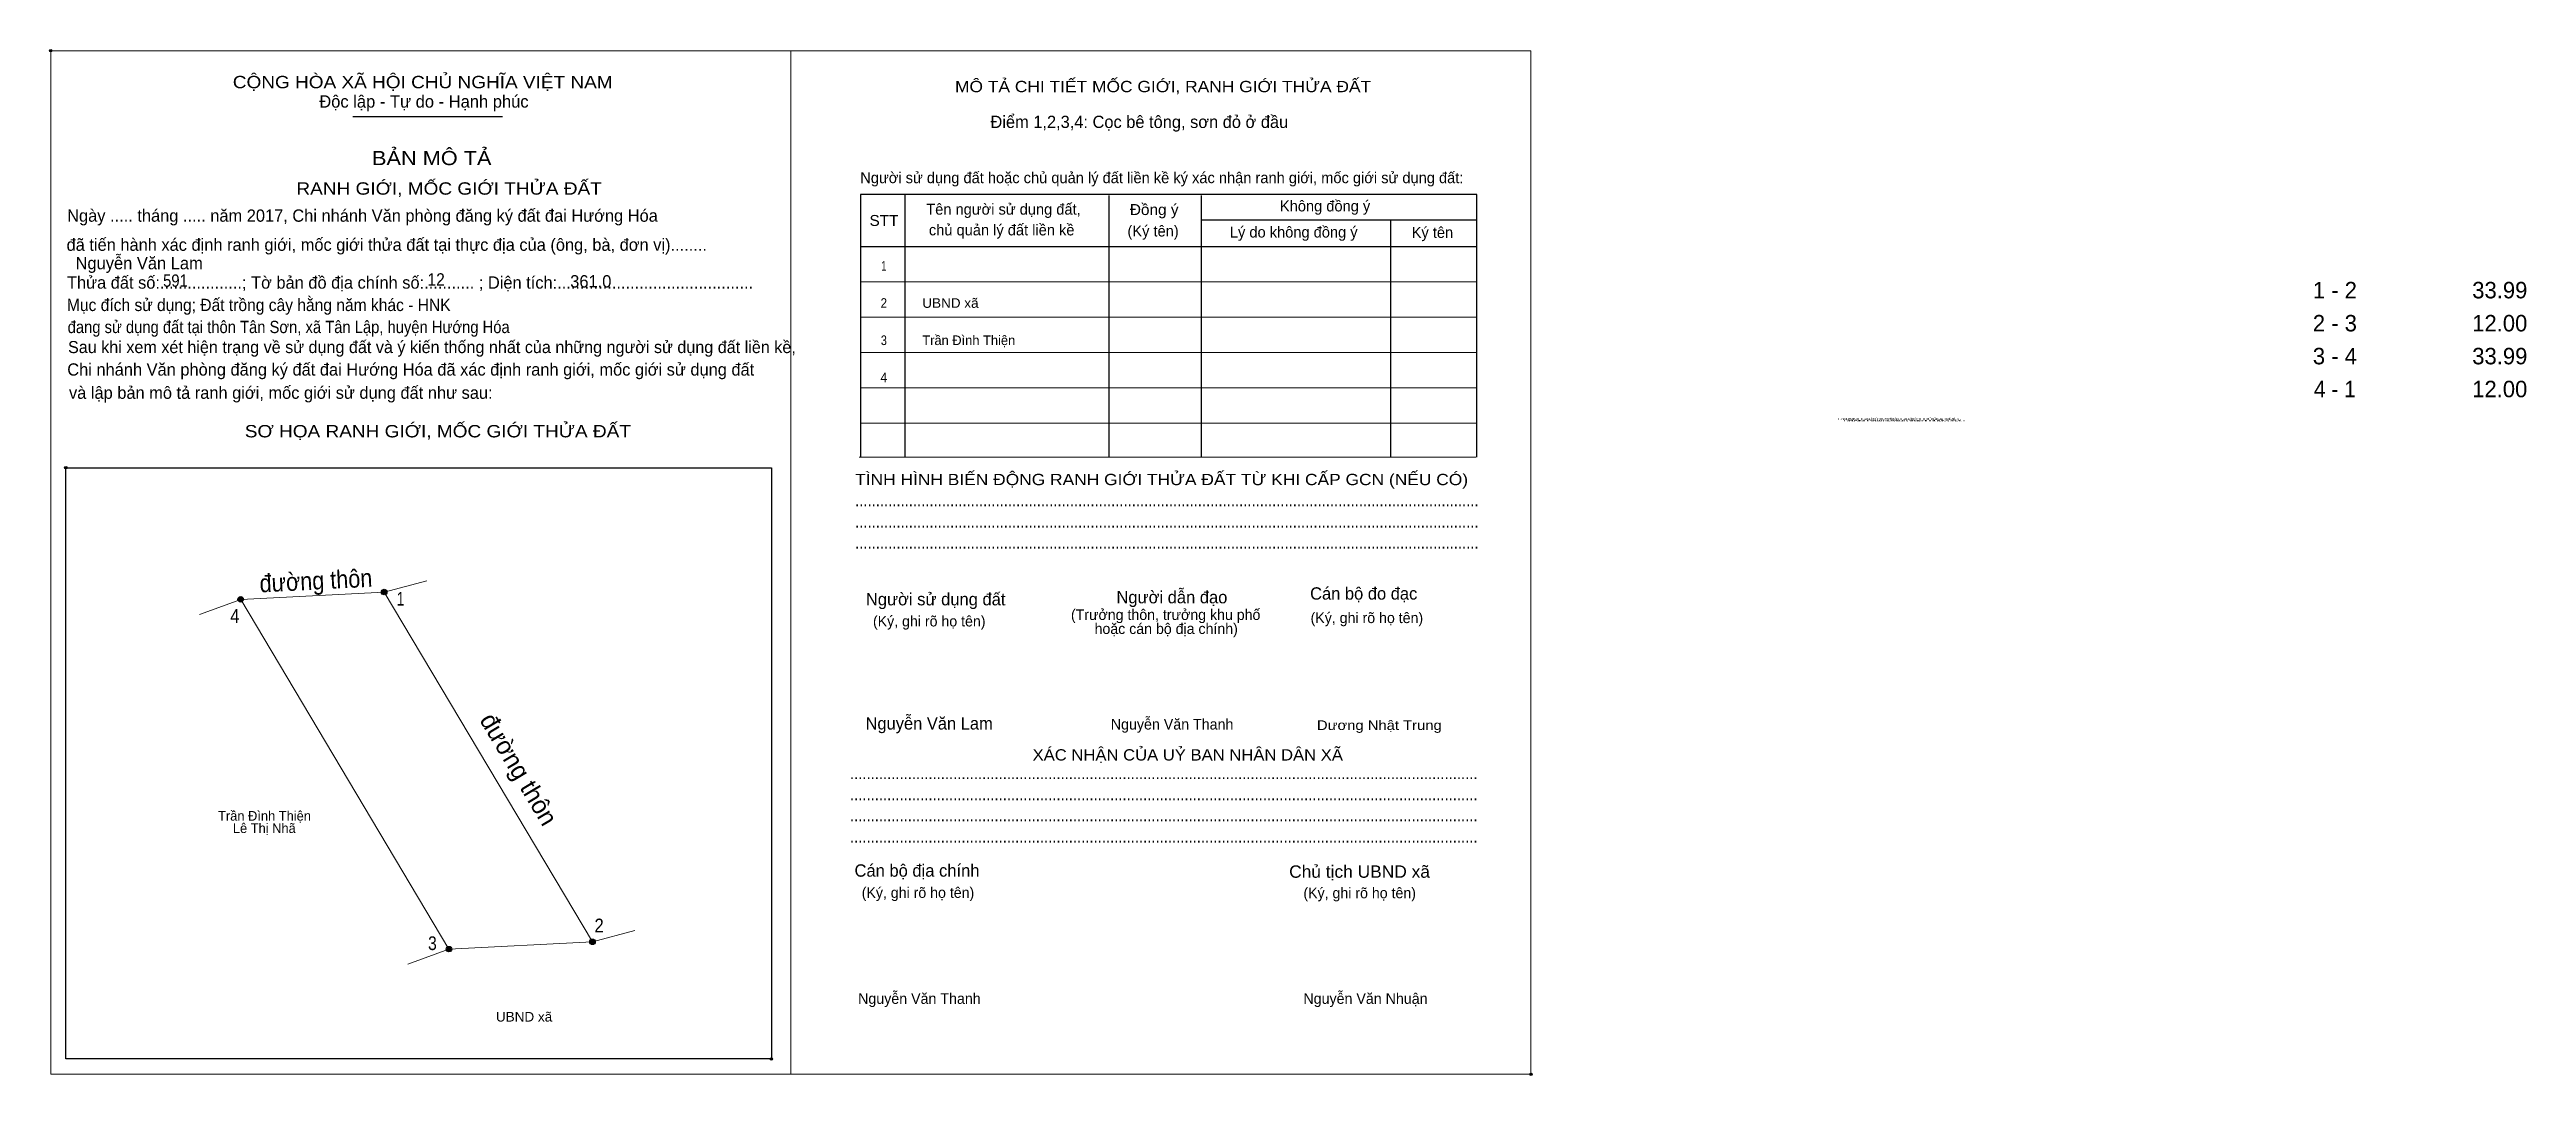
# Model space of a CAD drawing. Header units: metres. Extents: x 548291 to 548498, y 1837803 to 1837889.
import ezdxf
from ezdxf.enums import TextEntityAlignment as Align

# ---------------------------------------------------------------- set-up
doc = ezdxf.new("R2010")
doc.units = ezdxf.units.M
doc.header["$LTSCALE"] = 0.41
doc.header["$PDMODE"] = 32
doc.header["$PDSIZE"] = 0.205
for name, color, linetype, lineweight in [('1', 7, 'Continuous', 25), ('10', 7, 'Continuous', 13), ('11', 7, 'Continuous', 25), ('2', 7, 'Continuous', 13), ('27', 7, 'Continuous', 13)]:
    doc.layers.add(name, color=color, linetype=linetype, lineweight=lineweight)
for name, color, linetype in [('36', 7, 'Continuous'), ('52', 7, 'Continuous'), ('6', 7, 'Continuous'), ('60', 7, 'Continuous'), ('9', 7, 'Continuous')]:
    doc.layers.add(name, color=color, linetype=linetype)

msp = doc.modelspace()

# ---------------------------------------------------------------- hatches: boundary and pattern name
at = {"layer": '11'}
for points in [[(548307.6794, 1837842.74, 1), (548307.2206, 1837842.74, 1)], [(548319.6594, 1837843.35, 1), (548319.2006, 1837843.35, 1)], [(548337.0494, 1837814.14, 1), (548336.5906, 1837814.14, 1)], [(548325.0694, 1837813.53, 1), (548324.6106, 1837813.53, 1)], [(548325.0694, 1837813.53, 1), (548324.6106, 1837813.53, 1)]]:
    msp.add_hatch(color=256, dxfattribs=at).paths.add_polyline_path(points)

# ---------------------------------------------------------------- linework, layer by layer
at = {"layer": '1'}
for p, q in [((548316.81, 1837883.08), (548329.31, 1837883.08)), ((548362.89, 1837876.56), (548362.89, 1837854.61)), ((548379.93, 1837876.47), (548379.93, 1837854.61)), ((548387.63, 1837876.47), (548387.63, 1837854.61)), ((548387.63, 1837874.44), (548410.67, 1837874.44)), ((548403.45, 1837874.44), (548403.45, 1837854.61)), ((548359.19, 1837872.2), (548410.67, 1837872.2))]:
    msp.add_line(p, q, dxfattribs=at)
at = {"layer": '1', "lineweight": 13}
for p, q in [((548359.19, 1837869.25), (548410.67, 1837869.25)), ((548359.19, 1837866.31), (548410.67, 1837866.31)), ((548359.19, 1837863.36), (548410.67, 1837863.36)), ((548359.19, 1837860.41), (548410.67, 1837860.41)), ((548359.19, 1837857.46), (548410.67, 1837857.46)), ((548359.1, 1837854.61), (548410.59, 1837854.61))]:
    msp.add_line(p, q, dxfattribs=at)
at = {"layer": '1'}
msp.add_lwpolyline([(548410.67, 1837854.61), (548410.67, 1837876.56), (548359.19, 1837876.56), (548359.19, 1837854.61)], dxfattribs=at)
msp.add_lwpolyline([(548292.86, 1837853.74), (548351.76, 1837853.74), (548351.76, 1837804.36), (548292.86, 1837804.36)], close=True, dxfattribs=at)
for p in [(548291.59, 1837888.56), (548292.85, 1837853.74), (548292.86, 1837853.74), (548351.76, 1837804.36), (548415.19, 1837803.08)]:
    msp.add_point(p, dxfattribs=at)
at = {"layer": '10'}
msp.add_line((548307.45, 1837842.74), (548319.43, 1837843.35), dxfattribs=at)
msp.add_lwpolyline([(548324.84, 1837813.53), (548307.45, 1837842.74), (548319.43, 1837843.35), (548336.82, 1837814.14)], close=True, dxfattribs=at)
at = {"layer": '11'}
for centre in [(548307.45, 1837842.74), (548319.43, 1837843.35), (548336.82, 1837814.14), (548324.84, 1837813.53), (548324.84, 1837813.53)]:
    msp.add_circle(centre, 0.2294, dxfattribs=at)
at = {"layer": '2'}
for points in [[(548291.59, 1837888.56), (548353.39, 1837888.56), (548353.39, 1837803.08), (548291.59, 1837803.08)], [(548353.39, 1837888.56), (548415.18, 1837888.56), (548415.18, 1837803.08), (548353.39, 1837803.08)], [(548353.39, 1837888.56), (548415.18, 1837888.56), (548415.18, 1837803.08), (548353.39, 1837803.08)]]:
    msp.add_lwpolyline(points, close=True, dxfattribs=at)
at = {"layer": '27'}
for p, q in [((548319.43, 1837843.35), (548322.98, 1837844.3)), ((548307.45, 1837842.74), (548304, 1837841.48)), ((548336.82, 1837814.14), (548340.37, 1837815.09)), ((548324.84, 1837813.53), (548321.39, 1837812.27))]:
    msp.add_line(p, q, dxfattribs=at)

# ---------------------------------------------------------------- texts
at = {"layer": '1'}
for s, height, width, p in [('CỘNG HÒA XÃ HỘI CHỦ NGHĨA VIỆT NAM', 1.031, 1.15, (548306.79, 1837885.43)), ('RANH GIỚI, MỐC GIỚI THỬA ĐẤT', 1.032, 1.15, (548312.1, 1837876.54)), ('STT', 0.9136, 1.05, (548359.95, 1837873.93)), ('Đồng ý', 0.9136, 1.05, (548381.69, 1837874.84)), ('Mục đích sử dụng; Đất trồng cây hằng năm khác - HNK', 1.024, 0.95, (548292.94, 1837866.82)), ('đang sử dụng đất tại thôn Tân Sơn, xã Tân Lập, huyện Hướng Hóa', 1.024, 0.9, (548293, 1837864.98)), ('SƠ HỌA RANH GIỚI, MỐC GIỚI THỬA ĐẤT', 1.032, 1.15, (548307.79, 1837856.27)), ('RANH GIỚI, MỐC GIỚI THỬA ĐẤT', 0.1292, 3.55, (548440.79, 1837857.74)), ('RANH GIỚI, MỐC GIỚI THỬA ĐẤT', 0.1292, 3.55, (548441.17, 1837857.74)), ('RANH GIỚI, MỐC GIỚI THỬA ĐẤT', 0.1292, 3.55, (548441.29, 1837857.6)), ('RANH GIỚI, MỐC GIỚI THỬA ĐẤT', 0.1292, 3.55, (548441.67, 1837857.6)), ('TÌNH HÌNH BIẾN ĐỘNG RANH GIỚI THỬA ĐẤT TỪ KHI CẤP GCN (NẾU CÓ)', 0.9431, 1.15, (548358.75, 1837852.28)), ('.......................................................................................................................................................', 1.031, 0.9, (548358.75, 1837850.51)), ('.......................................................................................................................................................', 1.031, 0.9, (548358.75, 1837848.74)), ('.......................................................................................................................................................', 1.031, 0.9, (548358.75, 1837846.97)), ('Dương Nhật Trung', 0.8028, 1.15, (548397.31, 1837831.83)), ('........................................................................................................................................................', 1.031, 0.9, (548358.32, 1837827.73)), ('........................................................................................................................................................', 1.031, 0.9, (548358.32, 1837825.96)), ('........................................................................................................................................................', 1.031, 0.9, (548358.32, 1837824.2)), ('........................................................................................................................................................', 1.031, 0.9, (548358.32, 1837822.43)), ('Chủ tịch UBND xã', 1.032, 1.05, (548394.99, 1837819.49))]:
    msp.add_text(s, height=height, dxfattribs=dict(at, width=width)).set_placement(p)
for s, height, p in [('Độc lập - Tự do - Hạnh phúc', 1.031, (548314.01, 1837883.81)), ('Điểm 1,2,3,4: Cọc bê tông, sơn đỏ ở đầu', 1.024, (548370.05, 1837882.11)), ('Người sử dụng đất hoặc chủ quản lý đất liền kề ký xác nhận ranh giới, mốc giới sử dụng đất:', 0.9136, (548359.18, 1837877.5)), ('Không đồng ý', 0.9136, (548394.22, 1837875.14)), ('Ngày ..... tháng ..... năm 2017, Chi nhánh Văn phòng đăng ký đất đai Hướng Hóa', 1.024, (548292.96, 1837874.28)), ('Tên người sử dụng đất,', 0.9136, (548364.69, 1837874.87)), ('chủ quản lý đất liền kề', 0.9136, (548364.91, 1837873.14)), ('(Ký tên)', 0.9136, (548381.49, 1837873.05)), ('Lý do không đồng ý', 0.9136, (548390.04, 1837872.96)), (' đã tiến hành xác định ranh giới, mốc giới thửa đất tại thực địa của (ông, bà, đơn vị)........', 1.024, (548292.53, 1837871.85)), ('Ký tên', 0.9136, (548405.22, 1837872.93)), ('Thửa đất số:..................; Tờ bản đồ địa chính số:........... ; Diện tích:...........................................', 1.024, (548292.94, 1837868.69)), ('Sau khi xem xét hiện trạng về sử dụng đất và ý kiến thống nhất của những người sử dụng đất liền kề,', 1.008, (548293.03, 1837863.31)), ('Chi nhánh Văn phòng đăng ký đất đai Hướng Hóa đã xác định ranh giới, mốc giới sử dụng đất', 1.024, (548292.97, 1837861.43)), (' và lập bản mô tả ranh giới, mốc giới sử dụng đất như sau:', 1.024, (548292.73, 1837859.49)), ('Người sử dụng đất', 1.032, (548359.65, 1837842.24)), ('Người dẫn đạo', 1.031, (548380.57, 1837842.41)), ('Cán bộ đo đạc', 1.029, (548396.74, 1837842.72)), ('(Ký, ghi rõ họ tên)', 0.8842, (548360.24, 1837840.48)), ('(Ký, ghi rõ họ tên)', 0.8842, (548396.78, 1837840.76)), ('Nguyễn Văn Thanh', 0.8881, (548380.1, 1837831.87)), ('Cán bộ địa chính', 1.032, (548358.7, 1837819.58)), ('(Ký, ghi rõ họ tên)', 0.8842, (548359.3, 1837817.81)), ('(Ký, ghi rõ họ tên)', 0.8842, (548396.18, 1837817.78)), ('Nguyễn Văn Thanh', 0.8881, (548359, 1837808.96)), ('Nguyễn Văn Nhuận', 0.8881, (548396.18, 1837808.96))]:
    msp.add_text(s, height=height, dxfattribs=at).set_placement(p)
for s, height, width, p in [('MÔ TẢ CHI TIẾT MỐC GIỚI, RANH GIỚI THỬA ĐẤT', 0.9431, 1.15, (548384.465, 1837885.1)), ('BẢN MÔ TẢ', 1.179, 1.15, (548323.4, 1837879.01)), ('XÁC NHẬN CỦA UỶ BAN NHÂN DÂN XÃ', 0.9435, 1.1, (548386.525, 1837829.28))]:
    msp.add_text(s, height=height, dxfattribs=dict(at, width=width)).set_placement(p, align=Align.CENTER)
for s, p in [('(Trưởng thôn, trưởng khu phố', (548384.68, 1837841.02)), ('hoặc cán bộ địa chính)', (548384.725, 1837839.85))]:
    msp.add_text(s, height=0.8841, dxfattribs=at).set_placement(p, align=Align.CENTER)
at = {"layer": '10', "width": 0.9}
msp.add_text('đường thôn', height=1.5, rotation=2.915, dxfattribs=at).set_placement((548309.06, 1837843.32))
at = {"layer": '10'}
msp.add_text('đường thôn', height=1.5, rotation=300.767, dxfattribs=at).set_placement((548327.35, 1837832.67))
at = {"layer": '36'}
for s, p in [('Trần Đình Thiện', (548309.435, 1837824.26)), ('Lê Thị Nhã', (548309.42, 1837823.23))]:
    msp.add_text(s, height=0.8028, dxfattribs=at).set_placement(p, align=Align.CENTER)
at = {"layer": '36', "width": 1.05}
msp.add_text('UBND xã', height=0.8028, dxfattribs=at).set_placement((548331.11, 1837807.48), align=Align.CENTER)
at = {"layer": '52'}
for s, p in [('1 - 2', (548482.305, 1837867.88)), ('33.99', (548496.075, 1837867.88)), ('2 - 3', (548482.305, 1837865.12)), ('12.00', (548496.07, 1837865.12)), ('3 - 4', (548482.305, 1837862.37)), ('33.99', (548496.075, 1837862.37)), ('12.00', (548496.07, 1837859.62))]:
    msp.add_text(s, height=1.376, dxfattribs=at).set_placement(p, align=Align.CENTER)
at = {"layer": '52', "width": 0.95}
msp.add_text('4 - 1', height=1.376, dxfattribs=at).set_placement((548482.305, 1837859.62), align=Align.CENTER)
at = {"layer": '6'}
for s, p in [('Nguyễn Văn Lam', (548293.66, 1837870.31)), ('361.0', (548334.96, 1837868.79)), ('Nguyễn Văn Lam', (548359.62, 1837831.87))]:
    msp.add_text(s, height=1.028, dxfattribs=at).set_placement(p)
for s, width, p in [('591', 0.9, (548300.97, 1837868.85)), ('12', 0.95, (548323.04, 1837868.95))]:
    msp.add_text(s, height=1.028, dxfattribs=dict(at, width=width)).set_placement(p)
at = {"layer": '60'}
for s, width, p in [('1', 0.75, (548361.145, 1837870.19)), ('2', 0.9, (548361.145, 1837867.09)), ('3', 0.85, (548361.15, 1837863.98)), ('4', 0.95, (548361.15, 1837860.88))]:
    msp.add_text(s, height=0.8028, dxfattribs=dict(at, width=width)).set_placement(p, align=Align.CENTER)
at = {"layer": '60', "width": 1.05}
msp.add_text('UBND xã', height=0.8028, dxfattribs=at).set_placement((548364.36, 1837867.09))
at = {"layer": '60'}
msp.add_text('Trần Đình Thiện', height=0.8028, dxfattribs=at).set_placement((548364.36, 1837863.98))
at = {"layer": '9'}
for s, width, p in [('1', 0.75, (548320.795, 1837842.22)), ('4', 0.9, (548306.955, 1837840.78)), ('2', 0.9, (548337.375, 1837814.93)), ('3', 0.85, (548323.455, 1837813.45))]:
    msp.add_text(s, height=1.147, dxfattribs=dict(at, width=width)).set_placement(p, align=Align.CENTER)

doc.saveas('drawing.dxf')
